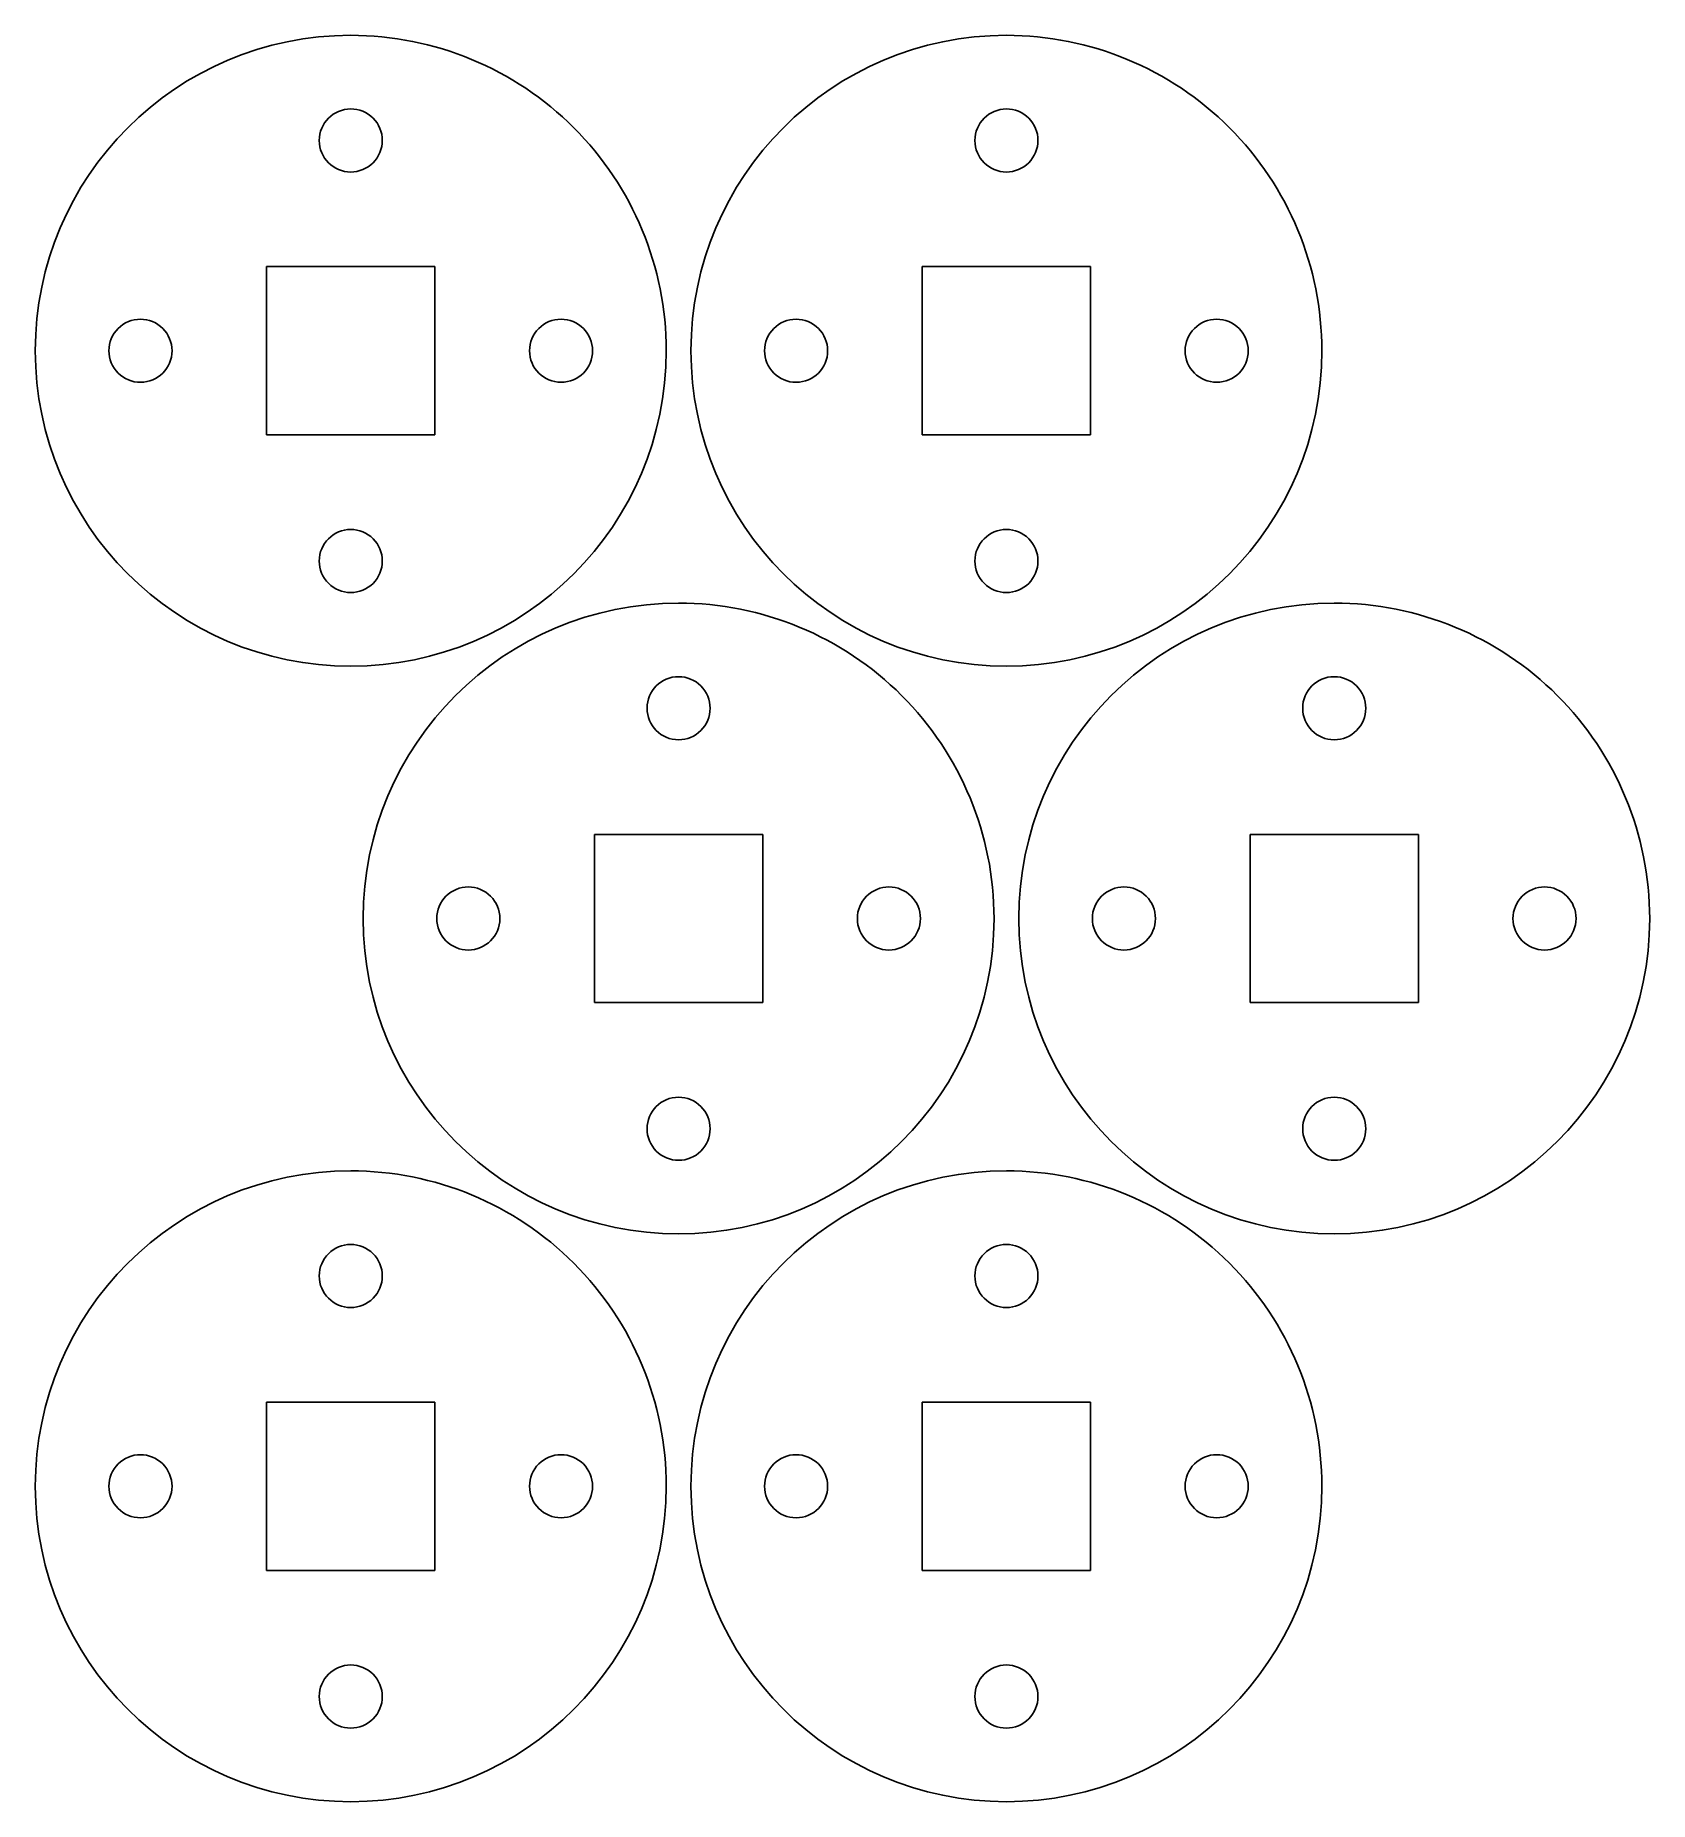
# Model space of a CAD drawing. Extents: x 294.3 to 371.1, y -280.3 to -196.3.
import ezdxf

# ---------------------------------------------------------------- set-up
doc = ezdxf.new("R2010")
doc.units = 0
doc.layers.add('3mm_Utility_bits_-_Cut', color=7, linetype='CONTINUOUS')

msp = doc.modelspace()

# ---------------------------------------------------------------- linework, layer by layer
at = {"layer": '3mm_Utility_bits_-_Cut', "color": 7}
for p, q in [((309.315019, -196.333014), (309.315019, -196.333014)), ((340.491939, -196.333014), (340.491939, -196.333014)), ((309.315019, -199.833218), (309.315019, -199.833218)), ((340.491939, -199.833218), (340.491939, -199.833218)), ((305.315394, -207.333048), (313.315181, -207.333048)), ((305.315394, -215.332834), (305.315394, -207.333048)), ((305.315394, -207.333048), (305.315394, -207.333048)), ((313.315181, -207.333048), (313.315181, -215.332834)), ((336.492314, -207.333048), (344.4921, -207.333048)), ((336.492314, -215.332834), (336.492314, -207.333048)), ((336.492314, -207.333048), (336.492314, -207.333048)), ((344.4921, -207.333048), (344.4921, -215.332834)), ((299.315434, -209.832803), (299.315434, -209.832803)), ((319.315169, -209.832803), (319.315169, -209.832803)), ((330.492354, -209.832803), (330.492354, -209.832803)), ((350.492088, -209.832803), (350.492088, -209.832803)), ((313.315181, -215.332834), (305.315394, -215.332834)), ((344.4921, -215.332834), (336.492314, -215.332834)), ((309.315019, -219.832952), (309.315019, -219.832952)), ((340.491939, -219.832952), (340.491939, -219.832952)), ((324.903479, -223.333016), (324.903479, -223.333016)), ((356.080399, -223.333016), (356.080399, -223.333016)), ((324.903479, -226.833221), (324.903479, -226.833221)), ((356.080399, -226.833221), (356.080399, -226.833221)), ((320.903854, -234.33305), (328.90364, -234.33305)), ((320.903854, -242.332837), (320.903854, -234.33305)), ((320.903854, -234.33305), (320.903854, -234.33305)), ((328.90364, -234.33305), (328.90364, -242.332837)), ((352.080774, -234.33305), (360.08056, -234.33305)), ((352.080774, -242.332837), (352.080774, -234.33305)), ((352.080774, -234.33305), (352.080774, -234.33305)), ((360.08056, -234.33305), (360.08056, -242.332837)), ((314.903894, -236.832806), (314.903894, -236.832806)), ((334.903628, -236.832806), (334.903628, -236.832806)), ((346.080814, -236.832806), (346.080814, -236.832806)), ((366.080548, -236.832806), (366.080548, -236.832806)), ((328.90364, -242.332837), (320.903854, -242.332837)), ((360.08056, -242.332837), (352.080774, -242.332837)), ((324.903479, -246.832955), (324.903479, -246.832955)), ((356.080399, -246.832955), (356.080399, -246.832955)), ((309.315019, -250.333018), (309.315019, -250.333018)), ((340.491939, -250.333018), (340.491939, -250.333018)), ((309.315019, -253.833223), (309.315019, -253.833223)), ((340.491939, -253.833223), (340.491939, -253.833223)), ((305.315394, -261.333053), (313.315181, -261.333053)), ((305.315394, -269.332839), (305.315394, -261.333053)), ((305.315394, -261.333053), (305.315394, -261.333053)), ((313.315181, -261.333053), (313.315181, -269.332839)), ((336.492314, -261.333053), (344.4921, -261.333053)), ((336.492314, -269.332839), (336.492314, -261.333053)), ((336.492314, -261.333053), (336.492314, -261.333053)), ((344.4921, -261.333053), (344.4921, -269.332839)), ((299.315434, -263.832808), (299.315434, -263.832808)), ((319.315169, -263.832808), (319.315169, -263.832808)), ((330.492354, -263.832808), (330.492354, -263.832808)), ((350.492088, -263.832808), (350.492088, -263.832808)), ((313.315181, -269.332839), (305.315394, -269.332839)), ((344.4921, -269.332839), (336.492314, -269.332839)), ((309.315019, -273.832957), (309.315019, -273.832957)), ((340.491939, -273.832957), (340.491939, -273.832957))]:
    msp.add_line(p, q, dxfattribs=at)
for points in [[(309.315019, -196.333014), (301.030804, -196.333201), (294.315251, -203.048994), (294.31536, -211.333209)], [(319.921835, -200.726402), (317.108735, -197.913307), (313.293339, -196.332954), (309.315019, -196.333014)], [(340.491939, -196.333014), (332.207724, -196.333201), (325.492171, -203.048994), (325.492279, -211.333209)], [(351.098755, -200.726402), (348.285655, -197.913307), (344.470259, -196.332954), (340.491939, -196.333014)], [(307.815178, -201.333088), (307.815249, -200.504774), (308.486705, -199.833306), (309.315019, -199.833218)], [(309.315019, -199.833218), (309.712892, -199.83311), (310.094507, -199.99108), (310.375896, -200.272368)], [(338.992097, -201.333088), (338.992169, -200.504774), (339.663624, -199.833306), (340.491939, -199.833218)], [(340.491939, -199.833218), (340.889811, -199.83311), (341.271427, -199.99108), (341.552816, -200.272368)], [(310.375896, -200.272368), (310.657285, -200.553657), (310.815391, -200.935216), (310.815426, -201.333088)], [(324.315243, -211.333209), (324.315295, -207.354889), (322.734935, -203.539496), (319.921835, -200.726402)], [(341.552816, -200.272368), (341.834204, -200.553657), (341.992311, -200.935216), (341.992345, -201.333088)], [(355.492163, -211.333209), (355.492215, -207.354889), (353.911855, -203.539496), (351.098755, -200.726402)], [(309.315019, -202.83293), (308.486716, -202.832843), (307.815265, -202.161392), (307.815178, -201.333088)], [(310.815426, -201.333088), (310.815384, -201.730956), (310.657274, -202.112508), (310.375886, -202.39379)], [(340.491939, -202.83293), (339.663635, -202.832843), (338.992184, -202.161392), (338.992097, -201.333088)], [(341.992345, -201.333088), (341.992303, -201.730956), (341.834194, -202.112508), (341.552806, -202.39379)], [(310.375886, -202.39379), (310.094498, -202.675072), (309.712887, -202.833038), (309.315019, -202.83293)], [(341.552806, -202.39379), (341.271418, -202.675072), (340.889807, -202.833038), (340.491939, -202.83293)], [(298.254368, -210.272143), (298.535772, -209.990739), (298.917469, -209.832695), (299.315434, -209.832803)], [(299.315434, -209.832803), (299.713302, -209.832845), (300.094854, -209.990955), (300.376136, -210.272342)], [(318.254449, -210.272332), (318.535737, -209.990944), (318.917296, -209.832838), (319.315169, -209.832803)], [(319.315169, -209.832803), (319.713041, -209.832838), (320.0946, -209.990944), (320.375888, -210.272332)], [(329.431288, -210.272143), (329.712692, -209.990739), (330.094388, -209.832695), (330.492354, -209.832803)], [(330.492354, -209.832803), (330.890222, -209.832845), (331.271774, -209.990955), (331.553056, -210.272342)], [(349.431368, -210.272332), (349.712657, -209.990944), (350.094216, -209.832838), (350.492088, -209.832803)], [(350.492088, -209.832803), (350.889961, -209.832838), (351.27152, -209.990944), (351.552808, -210.272332)], [(297.815028, -211.333209), (297.81492, -210.935244), (297.972964, -210.553547), (298.254368, -210.272143)], [(300.376136, -210.272342), (300.657418, -210.55373), (300.815384, -210.935342), (300.815276, -211.333209)], [(317.815299, -211.333209), (317.815191, -210.935337), (317.973161, -210.553721), (318.254449, -210.272332)], [(320.375888, -210.272332), (320.657177, -210.553721), (320.815146, -210.935337), (320.815039, -211.333209)], [(328.991948, -211.333209), (328.99184, -210.935244), (329.149883, -210.553547), (329.431288, -210.272143)], [(331.553056, -210.272342), (331.834338, -210.55373), (331.992304, -210.935342), (331.992196, -211.333209)], [(348.992218, -211.333209), (348.99211, -210.935337), (349.15008, -210.553721), (349.431368, -210.272332)], [(351.552808, -210.272332), (351.834096, -210.553721), (351.992066, -210.935337), (351.991958, -211.333209)], [(294.31536, -211.333209), (294.315532, -219.617226), (301.031003, -226.332709), (309.315019, -226.332897)], [(298.254558, -212.393929), (297.973169, -212.112641), (297.815063, -211.731082), (297.815028, -211.333209)], [(300.815276, -211.333209), (300.815204, -212.161524), (300.143749, -212.832992), (299.315434, -212.833079)], [(309.315019, -226.332897), (317.599256, -226.333021), (324.315071, -219.617446), (324.315243, -211.333209)], [(319.315169, -212.833079), (318.486843, -212.833008), (317.81537, -212.161535), (317.815299, -211.333209)], [(320.815039, -211.333209), (320.814967, -212.161535), (320.143494, -212.833008), (319.315169, -212.833079)], [(325.492279, -211.333209), (325.492452, -219.617226), (332.207922, -226.332709), (340.491939, -226.332897)], [(329.431477, -212.393929), (329.150088, -212.112641), (328.991982, -211.731082), (328.991948, -211.333209)], [(331.992196, -211.333209), (331.992124, -212.161524), (331.320669, -212.832992), (330.492354, -212.833079)], [(340.491939, -226.332897), (348.776176, -226.333021), (355.491991, -219.617446), (355.492163, -211.333209)], [(350.492088, -212.833079), (349.663763, -212.833008), (348.99229, -212.161535), (348.992218, -211.333209)], [(351.991958, -211.333209), (351.991886, -212.161535), (351.320414, -212.833008), (350.492088, -212.833079)], [(299.315434, -212.833079), (298.917562, -212.833187), (298.535946, -212.675217), (298.254558, -212.393929)], [(330.492354, -212.833079), (330.094481, -212.833187), (329.712866, -212.675217), (329.431477, -212.393929)], [(307.815178, -221.332822), (307.815249, -220.504508), (308.486705, -219.83304), (309.315019, -219.832952)], [(309.315019, -219.832952), (309.712892, -219.832845), (310.094507, -219.990815), (310.375896, -220.272103)], [(338.992097, -221.332822), (338.992169, -220.504508), (339.663624, -219.83304), (340.491939, -219.832952)], [(340.491939, -219.832952), (340.889811, -219.832845), (341.271427, -219.990815), (341.552816, -220.272103)], [(310.375896, -220.272103), (310.657285, -220.553391), (310.815391, -220.93495), (310.815426, -221.332822)], [(341.552816, -220.272103), (341.834204, -220.553391), (341.992311, -220.93495), (341.992345, -221.332822)], [(308.254318, -222.393689), (307.973036, -222.112301), (307.81507, -221.73069), (307.815178, -221.332822)], [(310.815426, -221.332822), (310.815533, -221.730788), (310.65749, -222.112485), (310.376086, -222.393889)], [(339.431237, -222.393689), (339.149955, -222.112301), (338.991989, -221.73069), (338.992097, -221.332822)], [(341.992345, -221.332822), (341.992453, -221.730788), (341.834409, -222.112485), (341.553005, -222.393889)], [(309.315019, -222.833229), (308.917152, -222.833187), (308.5356, -222.675077), (308.254318, -222.393689)], [(310.376086, -222.393889), (310.094682, -222.675293), (309.712985, -222.833336), (309.315019, -222.833229)], [(340.491939, -222.833229), (340.094071, -222.833187), (339.712519, -222.675077), (339.431237, -222.393689)], [(341.553005, -222.393889), (341.271601, -222.675293), (340.889904, -222.833336), (340.491939, -222.833229)], [(324.903479, -223.333016), (316.619264, -223.333204), (309.903711, -230.048997), (309.90382, -238.333212)], [(335.510295, -227.726404), (332.697195, -224.91331), (328.881799, -223.332956), (324.903479, -223.333016)], [(356.080399, -223.333016), (347.796184, -223.333204), (341.080631, -230.048997), (341.080739, -238.333212)], [(366.687215, -227.726404), (363.874115, -224.91331), (360.058719, -223.332956), (356.080399, -223.333016)], [(323.403637, -228.333091), (323.403709, -227.504776), (324.075165, -226.833308), (324.903479, -226.833221)], [(324.903479, -226.833221), (325.301352, -226.833113), (325.682967, -226.991083), (325.964356, -227.272371)], [(325.964356, -227.272371), (326.245745, -227.553659), (326.403851, -227.935218), (326.403885, -228.333091)], [(354.580557, -228.333091), (354.580629, -227.504776), (355.252084, -226.833308), (356.080399, -226.833221)], [(356.080399, -226.833221), (356.478271, -226.833113), (356.859887, -226.991083), (357.141275, -227.272371)], [(357.141275, -227.272371), (357.422664, -227.553659), (357.58077, -227.935218), (357.580805, -228.333091)], [(324.903479, -229.832932), (324.075176, -229.832845), (323.403725, -229.161394), (323.403637, -228.333091)], [(326.403885, -228.333091), (326.403843, -228.730958), (326.245734, -229.11251), (325.964346, -229.393792)], [(339.903703, -238.333212), (339.903755, -234.354892), (338.323395, -230.539499), (335.510295, -227.726404)], [(356.080399, -229.832932), (355.252095, -229.832845), (354.580644, -229.161394), (354.580557, -228.333091)], [(357.580805, -228.333091), (357.580763, -228.730958), (357.422653, -229.11251), (357.141266, -229.393792)], [(371.080623, -238.333212), (371.080675, -234.354892), (369.500314, -230.539499), (366.687215, -227.726404)], [(325.964346, -229.393792), (325.682958, -229.675074), (325.301347, -229.83304), (324.903479, -229.832932)], [(357.141266, -229.393792), (356.859878, -229.675074), (356.478266, -229.83304), (356.080399, -229.832932)], [(313.842828, -237.272145), (314.124232, -236.990741), (314.505929, -236.832698), (314.903894, -236.832806)], [(314.903894, -236.832806), (315.301762, -236.832847), (315.683314, -236.990957), (315.964596, -237.272345)], [(333.842909, -237.272335), (334.124197, -236.990946), (334.505756, -236.83284), (334.903628, -236.832806)], [(334.903628, -236.832806), (335.301501, -236.83284), (335.68306, -236.990946), (335.964348, -237.272335)], [(345.019747, -237.272145), (345.301151, -236.990741), (345.682848, -236.832698), (346.080814, -236.832806)], [(346.080814, -236.832806), (346.478681, -236.832847), (346.860233, -236.990957), (347.141515, -237.272345)], [(365.019828, -237.272335), (365.301116, -236.990946), (365.682675, -236.83284), (366.080548, -236.832806)], [(366.080548, -236.832806), (366.478421, -236.83284), (366.85998, -236.990946), (367.141268, -237.272335)], [(313.403488, -238.333212), (313.40338, -237.935246), (313.561424, -237.553549), (313.842828, -237.272145)], [(315.964596, -237.272345), (316.245878, -237.553733), (316.403844, -237.935344), (316.403736, -238.333212)], [(333.403758, -238.333212), (333.403651, -237.935339), (333.561621, -237.553724), (333.842909, -237.272335)], [(335.964348, -237.272335), (336.245636, -237.553724), (336.403606, -237.935339), (336.403498, -238.333212)], [(344.580408, -238.333212), (344.5803, -237.935246), (344.738343, -237.553549), (345.019747, -237.272145)], [(347.141515, -237.272345), (347.422797, -237.553733), (347.580763, -237.935344), (347.580656, -238.333212)], [(364.580678, -238.333212), (364.58057, -237.935339), (364.73854, -237.553724), (365.019828, -237.272335)], [(367.141268, -237.272335), (367.422556, -237.553724), (367.580526, -237.935339), (367.580418, -238.333212)], [(309.90382, -238.333212), (309.903992, -246.617228), (316.619463, -253.332712), (324.903479, -253.3329)], [(313.843017, -239.393932), (313.561629, -239.112643), (313.403522, -238.731084), (313.403488, -238.333212)], [(316.403736, -238.333212), (316.403664, -239.161526), (315.732209, -239.832994), (314.903894, -239.833082)], [(324.903479, -253.3329), (333.187716, -253.333023), (339.903531, -246.617449), (339.903703, -238.333212)], [(334.903628, -239.833082), (334.075303, -239.83301), (333.40383, -239.161537), (333.403758, -238.333212)], [(336.403498, -238.333212), (336.403427, -239.161537), (335.731954, -239.83301), (334.903628, -239.833082)], [(341.080739, -238.333212), (341.080911, -246.617228), (347.796382, -253.332712), (356.080399, -253.3329)], [(345.019937, -239.393932), (344.738548, -239.112643), (344.580442, -238.731084), (344.580408, -238.333212)], [(347.580656, -238.333212), (347.580584, -239.161526), (346.909128, -239.832994), (346.080814, -239.833082)], [(356.080399, -253.3329), (364.364636, -253.333023), (371.08045, -246.617449), (371.080623, -238.333212)], [(366.080548, -239.833082), (365.252222, -239.83301), (364.58075, -239.161537), (364.580678, -238.333212)], [(367.580418, -238.333212), (367.580346, -239.161537), (366.908874, -239.83301), (366.080548, -239.833082)], [(314.903894, -239.833082), (314.506022, -239.83319), (314.124406, -239.67522), (313.843017, -239.393932)], [(346.080814, -239.833082), (345.682941, -239.83319), (345.301326, -239.67522), (345.019937, -239.393932)], [(323.403637, -248.332825), (323.403709, -247.50451), (324.075165, -246.833042), (324.903479, -246.832955)], [(324.903479, -246.832955), (325.301352, -246.832847), (325.682967, -246.990817), (325.964356, -247.272105)], [(354.580557, -248.332825), (354.580629, -247.50451), (355.252084, -246.833042), (356.080399, -246.832955)], [(356.080399, -246.832955), (356.478271, -246.832847), (356.859887, -246.990817), (357.141275, -247.272105)], [(325.964356, -247.272105), (326.245745, -247.553393), (326.403851, -247.934952), (326.403885, -248.332825)], [(357.141275, -247.272105), (357.422664, -247.553393), (357.58077, -247.934952), (357.580805, -248.332825)], [(323.842778, -249.393692), (323.561496, -249.112304), (323.40353, -248.730693), (323.403637, -248.332825)], [(326.403885, -248.332825), (326.403993, -248.73079), (326.24595, -249.112487), (325.964546, -249.393891)], [(355.019697, -249.393692), (354.738415, -249.112304), (354.580449, -248.730693), (354.580557, -248.332825)], [(357.580805, -248.332825), (357.580913, -248.73079), (357.422869, -249.112487), (357.141465, -249.393891)], [(324.903479, -249.833231), (324.505611, -249.833189), (324.12406, -249.67508), (323.842778, -249.393692)], [(325.964546, -249.393891), (325.683141, -249.675295), (325.301445, -249.833339), (324.903479, -249.833231)], [(356.080399, -249.833231), (355.682531, -249.833189), (355.300979, -249.67508), (355.019697, -249.393692)], [(357.141465, -249.393891), (356.860061, -249.675295), (356.478364, -249.833339), (356.080399, -249.833231)], [(309.315019, -250.333018), (301.030804, -250.333206), (294.315251, -257.048999), (294.31536, -265.333214)], [(319.921835, -254.726407), (317.108735, -251.913312), (313.293339, -250.332959), (309.315019, -250.333018)], [(340.491939, -250.333018), (332.207724, -250.333206), (325.492171, -257.048999), (325.492279, -265.333214)], [(351.098755, -254.726407), (348.285655, -251.913312), (344.470259, -250.332959), (340.491939, -250.333018)], [(307.815178, -255.333093), (307.815249, -254.504779), (308.486705, -253.83331), (309.315019, -253.833223)], [(309.315019, -253.833223), (309.712892, -253.833115), (310.094507, -253.991085), (310.375896, -254.272373)], [(310.375896, -254.272373), (310.657285, -254.553661), (310.815391, -254.93522), (310.815426, -255.333093)], [(338.992097, -255.333093), (338.992169, -254.504779), (339.663624, -253.83331), (340.491939, -253.833223)], [(340.491939, -253.833223), (340.889811, -253.833115), (341.271427, -253.991085), (341.552816, -254.272373)], [(341.552816, -254.272373), (341.834204, -254.553661), (341.992311, -254.93522), (341.992345, -255.333093)], [(309.315019, -256.832935), (308.486716, -256.832848), (307.815265, -256.161397), (307.815178, -255.333093)], [(310.815426, -255.333093), (310.815384, -255.730961), (310.657274, -256.112513), (310.375886, -256.393795)], [(324.315243, -265.333214), (324.315295, -261.354894), (322.734935, -257.539501), (319.921835, -254.726407)], [(340.491939, -256.832935), (339.663635, -256.832848), (338.992184, -256.161397), (338.992097, -255.333093)], [(341.992345, -255.333093), (341.992303, -255.730961), (341.834194, -256.112513), (341.552806, -256.393795)], [(355.492163, -265.333214), (355.492215, -261.354894), (353.911855, -257.539501), (351.098755, -254.726407)], [(310.375886, -256.393795), (310.094498, -256.675077), (309.712887, -256.833043), (309.315019, -256.832935)], [(341.552806, -256.393795), (341.271418, -256.675077), (340.889807, -256.833043), (340.491939, -256.832935)], [(297.815028, -265.333214), (297.81492, -264.935249), (297.972964, -264.553552), (298.254368, -264.272148)], [(298.254368, -264.272148), (298.535772, -263.990744), (298.917469, -263.8327), (299.315434, -263.832808)], [(299.315434, -263.832808), (299.713302, -263.83285), (300.094854, -263.990959), (300.376136, -264.272347)], [(300.376136, -264.272347), (300.657418, -264.553735), (300.815384, -264.935347), (300.815276, -265.333214)], [(317.815299, -265.333214), (317.815191, -264.935342), (317.973161, -264.553726), (318.254449, -264.272337)], [(318.254449, -264.272337), (318.535737, -263.990949), (318.917296, -263.832842), (319.315169, -263.832808)], [(319.315169, -263.832808), (319.713041, -263.832842), (320.0946, -263.990949), (320.375888, -264.272337)], [(320.375888, -264.272337), (320.657177, -264.553726), (320.815146, -264.935342), (320.815039, -265.333214)], [(328.991948, -265.333214), (328.99184, -264.935249), (329.149883, -264.553552), (329.431288, -264.272148)], [(329.431288, -264.272148), (329.712692, -263.990744), (330.094388, -263.8327), (330.492354, -263.832808)], [(330.492354, -263.832808), (330.890222, -263.83285), (331.271774, -263.990959), (331.553056, -264.272347)], [(331.553056, -264.272347), (331.834338, -264.553735), (331.992304, -264.935347), (331.992196, -265.333214)], [(348.992218, -265.333214), (348.99211, -264.935342), (349.15008, -264.553726), (349.431368, -264.272337)], [(349.431368, -264.272337), (349.712657, -263.990949), (350.094216, -263.832842), (350.492088, -263.832808)], [(350.492088, -263.832808), (350.889961, -263.832842), (351.27152, -263.990949), (351.552808, -264.272337)], [(351.552808, -264.272337), (351.834096, -264.553726), (351.992066, -264.935342), (351.991958, -265.333214)], [(294.31536, -265.333214), (294.315532, -273.617231), (301.031003, -280.332714), (309.315019, -280.332902)], [(298.254558, -266.393934), (297.973169, -266.112646), (297.815063, -265.731087), (297.815028, -265.333214)], [(300.815276, -265.333214), (300.815204, -266.161529), (300.143749, -266.832997), (299.315434, -266.833084)], [(309.315019, -280.332902), (317.599256, -280.333026), (324.315071, -273.617451), (324.315243, -265.333214)], [(319.315169, -266.833084), (318.486843, -266.833012), (317.81537, -266.16154), (317.815299, -265.333214)], [(320.815039, -265.333214), (320.814967, -266.16154), (320.143494, -266.833012), (319.315169, -266.833084)], [(325.492279, -265.333214), (325.492452, -273.617231), (332.207922, -280.332714), (340.491939, -280.332902)], [(329.431477, -266.393934), (329.150088, -266.112646), (328.991982, -265.731087), (328.991948, -265.333214)], [(331.992196, -265.333214), (331.992124, -266.161529), (331.320669, -266.832997), (330.492354, -266.833084)], [(340.491939, -280.332902), (348.776176, -280.333026), (355.491991, -273.617451), (355.492163, -265.333214)], [(350.492088, -266.833084), (349.663763, -266.833012), (348.99229, -266.16154), (348.992218, -265.333214)], [(351.991958, -265.333214), (351.991886, -266.16154), (351.320414, -266.833012), (350.492088, -266.833084)], [(299.315434, -266.833084), (298.917562, -266.833192), (298.535946, -266.675222), (298.254558, -266.393934)], [(330.492354, -266.833084), (330.094481, -266.833192), (329.712866, -266.675222), (329.431477, -266.393934)], [(307.815178, -275.332827), (307.815249, -274.504513), (308.486705, -273.833045), (309.315019, -273.832957)], [(309.315019, -273.832957), (309.712892, -273.83285), (310.094507, -273.990819), (310.375896, -274.272108)], [(338.992097, -275.332827), (338.992169, -274.504513), (339.663624, -273.833045), (340.491939, -273.832957)], [(340.491939, -273.832957), (340.889811, -273.83285), (341.271427, -273.990819), (341.552816, -274.272108)], [(310.375896, -274.272108), (310.657285, -274.553396), (310.815391, -274.934955), (310.815426, -275.332827)], [(341.552816, -274.272108), (341.834204, -274.553396), (341.992311, -274.934955), (341.992345, -275.332827)], [(308.254318, -276.393694), (307.973036, -276.112306), (307.81507, -275.730695), (307.815178, -275.332827)], [(310.815426, -275.332827), (310.815533, -275.730793), (310.65749, -276.11249), (310.376086, -276.393894)], [(339.431237, -276.393694), (339.149955, -276.112306), (338.991989, -275.730695), (338.992097, -275.332827)], [(341.992345, -275.332827), (341.992453, -275.730793), (341.834409, -276.11249), (341.553005, -276.393894)], [(309.315019, -276.833234), (308.917152, -276.833192), (308.5356, -276.675082), (308.254318, -276.393694)], [(310.376086, -276.393894), (310.094682, -276.675298), (309.712985, -276.833341), (309.315019, -276.833234)], [(340.491939, -276.833234), (340.094071, -276.833192), (339.712519, -276.675082), (339.431237, -276.393694)], [(341.553005, -276.393894), (341.271601, -276.675298), (340.889904, -276.833341), (340.491939, -276.833234)]]:
    msp.add_open_spline(points, degree=3, dxfattribs=at)

doc.saveas('drawing.dxf')
